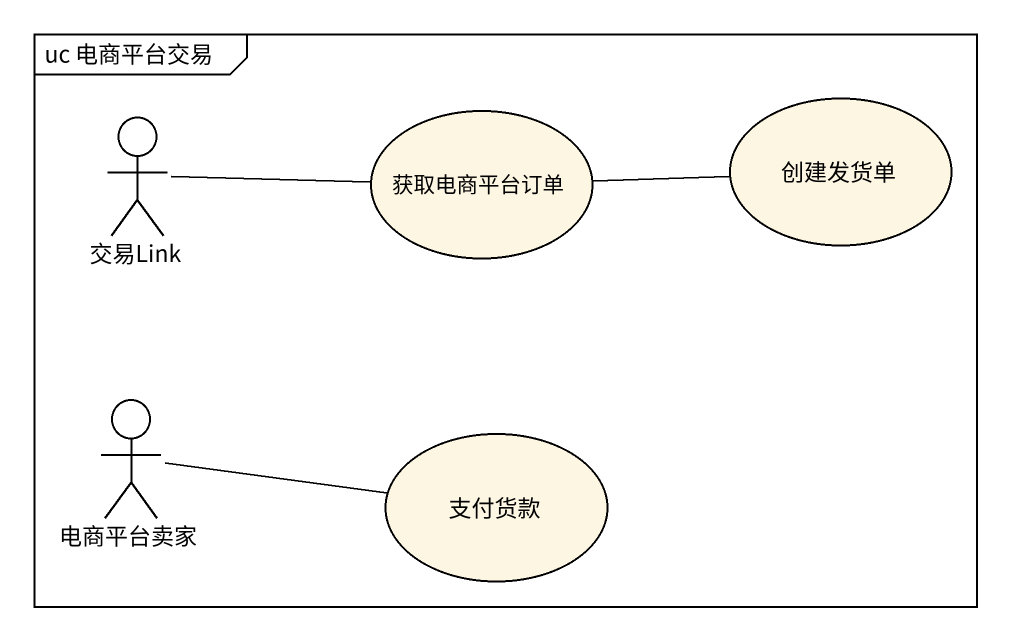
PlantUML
@startuml
mainframe uc 电商平台交易
actor 交易Link
usecase 获取电商平台订单
usecase 创建发货单
actor 电商平台卖家
usecase 支付货款
交易Link -right- 获取电商平台订单
获取电商平台订单 -right- 创建发货单
电商平台卖家 -right- 支付货款
@enduml
